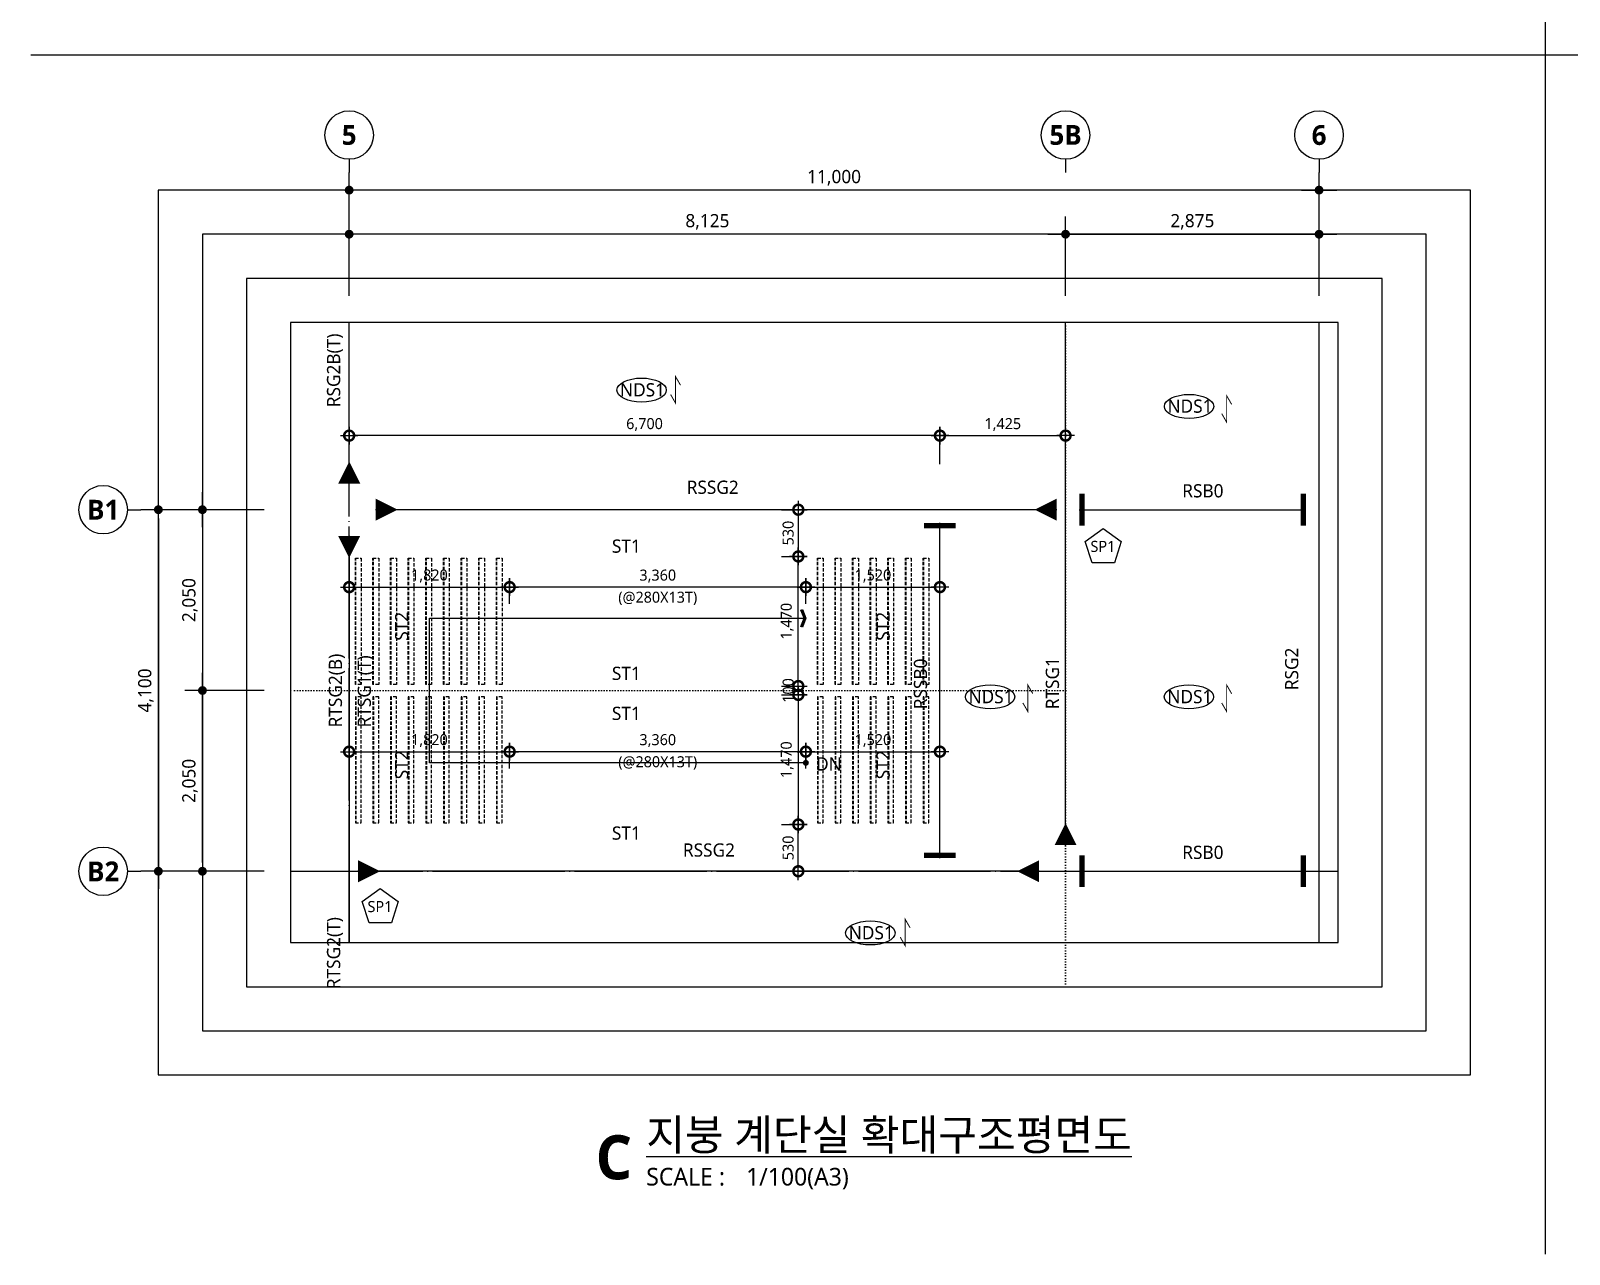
# Model space of a CAD drawing. Header units: millimetres. Extents: x 2325 to 82316, y 1250 to 28650.
# Drawn here: x 2325 to 19773, y 1250 to 15124 of the extents above; entities that cross this region are included whole.
import ezdxf
from ezdxf.enums import TextEntityAlignment as Align

# ---------------------------------------------------------------- set-up
doc = ezdxf.new("R2010")
doc.units = ezdxf.units.MM
doc.header["$LTSCALE"] = 50
doc.header["$PDMODE"] = 3
for name, pattern in [('CEN-GAUN', [32.2, 30, -1, 0.2, -1]), ('DOT-GAUN', [1.25, 0, -1.25]), ('HIDDEN', [0.375, 0.25, -0.125])]:
    doc.linetypes.add(name, pattern=pattern)
doc.layers.get('Defpoints').update_dxf_attribs({"color": 152})
doc.layers.add('02Waste', color=171, linetype='Continuous', plot=False)
doc.layers.add('CEN-ETC', color=1, linetype='DOT-GAUN', plot=False)
for name, color, linetype in [('CEN', 1, 'CEN-GAUN'), ('DIM', 7, 'Continuous'), ('DIM-INT', 7, 'Continuous'), ('DIM1', 7, 'Continuous'), ('S-COL', 2, 'Continuous'), ('S-STG', 4, 'Continuous'), ('S-SYM', 6, 'Continuous'), ('SYM', 6, 'Continuous'), ('SYM-BUB', 3, 'Continuous'), ('TAG', 6, 'Continuous'), ('TEXT', 3, 'Continuous'), ('Z-STL-BEAM', 6, 'Continuous')]:
    doc.layers.add(name, color=color, linetype=linetype)
doc.styles.add('ROMANS', font='malgun.ttf')
doc.styles.add('맑은고딕', font='malgun.ttf')
doc.styles.add('스타일1', font='malgun.ttf')
doc.styles.add('스타일2', font='malgunbd.ttf')
doc.styles.add('휘츠', font='malgun.ttf')
doc.dimstyles.new('CJA-S-50', dxfattribs={"dimscale": 50, "dimtxt": 2.5, "dimasz": 1, "dimexe": 2, "dimexo": 3, "dimgap": 1, "dimtad": 1, "dimdec": 0, "dimzin": 1, "dimdsep": 46, "dimlunit": 6, "dimtxsty": '스타일1', "dimblk": 'GAUN-DOT', "dimcen": -2, "dimdle": 2, "dimclrd": 256, "dimclre": 256, "dimclrt": 3, "dimadec": 0, "dimazin": 0, "dimtfac": 1, "dimtdec": 0, "dimtix": 1, "dimtmove": 2, "dimatfit": 3, "dimldrblk": 'DOTSMALL', "dimfxl": 1, "dimtolj": 1, "dimtzin": 1, "dimarcsym": 0})
doc.dimstyles.new('GAUN-100', dxfattribs={"dimscale": 100, "dimtxt": 1.5, "dimasz": 1, "dimexe": 2, "dimexo": 3, "dimgap": 0.5, "dimtad": 1, "dimdec": 0, "dimzin": 1, "dimdsep": 46, "dimlunit": 6, "dimtxsty": '맑은고딕', "dimblk": 'CJDOT', "dimcen": 0.09, "dimdle": 1, "dimclrd": 256, "dimclre": 256, "dimclrt": 3, "dimadec": 0, "dimazin": 0, "dimtfac": 1, "dimtdec": 0, "dimtix": 1, "dimtmove": 2, "dimatfit": 3, "dimldrblk": 'CJDOT', "dimfxl": 1, "dimtolj": 1, "dimtzin": 1, "dimarcsym": 0})
doc.dimstyles.new('STL-MOM-100', dxfattribs={"dimscale": 100, "dimtxt": 3, "dimasz": 1, "dimexe": 1.25, "dimexo": 0.625, "dimgap": 1.5, "dimtad": 1, "dimtxsty": 'ROMANS', "dimblk": 'DOT_MOM', "dimcen": 0, "dimse1": 1, "dimse2": 1, "dimclrt": 2, "dimadec": 0, "dimazin": 0, "dimtfac": 1, "dimtmove": 2, "dimatfit": 3, "dimfxl": 1.25, "dimarcsym": 0})

# ---------------------------------------------------------------- blocks, each defined once
blk = doc.blocks.new('dwgtitle')
at = {"layer": 'SYM', "color": 3, "style": '스타일1'}
blk.add_text('SCALE :', height=4, dxfattribs=at).set_placement((12.25, -1.4))
for tag, p, height in [('%%UTITLE', (12.25, 6.59), 7), ('1/100', (34.89, -1.4), 4)]:
    blk.add_attdef(tag, p, '', height=height, dxfattribs=at)
at = {"layer": 'SYM', "color": 6, "style": '스타일2'}
blk.add_attdef('A', text='', height=10, dxfattribs=at).set_placement((4.89, 5), align=Align.MIDDLE)
blk = doc.blocks.new('NEW_BUB')
at = {"layer": 'SYM-BUB', "color": 6}
blk.add_line((0, 3), (0, 0), dxfattribs=at)
blk.add_circle((0, 8.5), 5.5, dxfattribs=at)
at = {"layer": 'SYM-BUB', "color": 3, "style": '스타일2'}
blk.add_attdef('X', text='', height=4.5, dxfattribs=at).set_placement((0, 8.5), align=Align.MIDDLE)
blk = doc.blocks.new('CJDOT')
blk.add_line((-2, 0), (2, 0))
at = {"const_width": 0.5}
blk.add_lwpolyline([(-0.25, 0, 1), (0.25, 0, 1)], format="xyb", close=True, dxfattribs=at)
blk = doc.blocks.new('*D45')
at = {"layer": 'Defpoints', "color": 0, "transparency": 16777216}
for p in [(5936, 13317), (5936, 11817), (16936, 11817)]:
    blk.add_point(p, dxfattribs=at)
at = {"layer": 'DIM', "lineweight": -2, "transparency": 16777216}
for p, q in [((5936, 12117), (5936, 13517)), ((16936, 12117), (16936, 13517)), ((16836, 13317), (6036, 13317))]:
    blk.add_line(p, q, dxfattribs=at)
at = {"layer": 'DIM', "lineweight": -2, "transparency": 16777216, "xscale": 100, "yscale": 100, "zscale": 100, "rotation": 180}
blk.add_blockref('CJDOT', (5936, 13317), dxfattribs=at)
at = {"layer": 'DIM', "lineweight": -2, "transparency": 16777216, "xscale": 100, "yscale": 100, "zscale": 100}
blk.add_blockref('CJDOT', (16936, 13317), dxfattribs=at)
at = {"layer": 'DIM', "color": 3, "transparency": 16777216, "insert": (11436, 13457), "char_height": 150, "attachment_point": 5, "style": '맑은고딕'}
blk.add_mtext('\\A1;11,000', dxfattribs=at)
blk = doc.blocks.new('*D46')
at = {"layer": 'Defpoints', "color": 0, "transparency": 16777216}
for p in [(5272, 9693), (3772, 5593), (5272, 5593)]:
    blk.add_point(p, dxfattribs=at)
at = {"layer": 'DIM', "lineweight": -2, "transparency": 16777216}
for p, q in [((4972, 9693), (3572, 9693)), ((3772, 9593), (3772, 5693)), ((4972, 5593), (3572, 5593))]:
    blk.add_line(p, q, dxfattribs=at)
at = {"layer": 'DIM', "lineweight": -2, "transparency": 16777216, "xscale": 100, "yscale": 100, "zscale": 100}
for p, rotation in [((3772, 9693), 90), ((3772, 5593), 270)]:
    blk.add_blockref('CJDOT', p, dxfattribs=dict(at, rotation=rotation))
at = {"layer": 'DIM', "color": 3, "transparency": 16777216, "insert": (3631, 7643), "char_height": 150, "attachment_point": 5, "rotation": 90, "style": '맑은고딕'}
blk.add_mtext('\\A1;4,100', dxfattribs=at)
blk = doc.blocks.new('*D47')
at = {"layer": 'Defpoints', "color": 0, "transparency": 16777216}
for p in [(4272, 7643), (5272, 7643), (5272, 5593)]:
    blk.add_point(p, dxfattribs=at)
at = {"layer": 'DIM', "lineweight": -2, "transparency": 16777216}
for p, q in [((4972, 7643), (4072, 7643)), ((4272, 5693), (4272, 7543)), ((4972, 5593), (4072, 5593))]:
    blk.add_line(p, q, dxfattribs=at)
at = {"layer": 'DIM', "lineweight": -2, "transparency": 16777216, "xscale": 100, "yscale": 100, "zscale": 100}
for p, rotation in [((4272, 7643), 90), ((4272, 5593), 270)]:
    blk.add_blockref('CJDOT', p, dxfattribs=dict(at, rotation=rotation))
at = {"layer": 'DIM', "color": 3, "transparency": 16777216, "insert": (4131, 6618), "char_height": 150, "attachment_point": 5, "rotation": 90, "style": '맑은고딕'}
blk.add_mtext('\\A1;2,050', dxfattribs=at)
blk = doc.blocks.new('*D48')
at = {"layer": 'Defpoints', "color": 0, "transparency": 16777216}
for p in [(5936, 12817), (5936, 11817), (14061, 11817)]:
    blk.add_point(p, dxfattribs=at)
at = {"layer": 'DIM', "lineweight": -2, "transparency": 16777216}
for p, q in [((5936, 12117), (5936, 13017)), ((14061, 12117), (14061, 13017)), ((13961, 12817), (6036, 12817))]:
    blk.add_line(p, q, dxfattribs=at)
at = {"layer": 'DIM', "lineweight": -2, "transparency": 16777216, "xscale": 100, "yscale": 100, "zscale": 100, "rotation": 180}
blk.add_blockref('CJDOT', (5936, 12817), dxfattribs=at)
at = {"layer": 'DIM', "lineweight": -2, "transparency": 16777216, "xscale": 100, "yscale": 100, "zscale": 100}
blk.add_blockref('CJDOT', (14061, 12817), dxfattribs=at)
at = {"layer": 'DIM', "color": 3, "transparency": 16777216, "insert": (9999, 12957), "char_height": 150, "attachment_point": 5, "style": '맑은고딕'}
blk.add_mtext('\\A1;8,125', dxfattribs=at)
blk = doc.blocks.new('*D49')
at = {"layer": 'Defpoints', "color": 0, "transparency": 16777216}
for p in [(16936, 12817), (14061, 11817), (16936, 11817)]:
    blk.add_point(p, dxfattribs=at)
at = {"layer": 'DIM', "lineweight": -2, "transparency": 16777216}
for p, q in [((14061, 12117), (14061, 13017)), ((16936, 12117), (16936, 13017)), ((14161, 12817), (16836, 12817))]:
    blk.add_line(p, q, dxfattribs=at)
at = {"layer": 'DIM', "lineweight": -2, "transparency": 16777216, "xscale": 100, "yscale": 100, "zscale": 100, "rotation": 180}
blk.add_blockref('CJDOT', (14061, 12817), dxfattribs=at)
at = {"layer": 'DIM', "lineweight": -2, "transparency": 16777216, "xscale": 100, "yscale": 100, "zscale": 100}
blk.add_blockref('CJDOT', (16936, 12817), dxfattribs=at)
at = {"layer": 'DIM', "color": 3, "transparency": 16777216, "insert": (15499, 12957), "char_height": 150, "attachment_point": 5, "style": '맑은고딕'}
blk.add_mtext('\\A1;2,875', dxfattribs=at)
blk = doc.blocks.new('*D50')
at = {"layer": 'Defpoints', "color": 0, "transparency": 16777216}
for p in [(5272, 9693), (4272, 7643), (5272, 7643)]:
    blk.add_point(p, dxfattribs=at)
at = {"layer": 'DIM', "lineweight": -2, "transparency": 16777216}
for p, q in [((4972, 9693), (4072, 9693)), ((4272, 9593), (4272, 7743)), ((4972, 7643), (4072, 7643))]:
    blk.add_line(p, q, dxfattribs=at)
at = {"layer": 'DIM', "lineweight": -2, "transparency": 16777216, "xscale": 100, "yscale": 100, "zscale": 100}
for p, rotation in [((4272, 9693), 90), ((4272, 7643), 270)]:
    blk.add_blockref('CJDOT', p, dxfattribs=dict(at, rotation=rotation))
at = {"layer": 'DIM', "color": 3, "transparency": 16777216, "insert": (4131, 8668), "char_height": 150, "attachment_point": 5, "rotation": 90, "style": '맑은고딕'}
blk.add_mtext('\\A1;2,050', dxfattribs=at)
blk = doc.blocks.new('GAUN-DOT')
at = {"linetype": 'ByBlock'}
for p, q in [((2, 0), (-2, 0)), ((0, -2), (0, 2))]:
    blk.add_line(p, q, dxfattribs=at)
at = {"const_width": 2.25}
blk.add_lwpolyline([(0, 0.28125, 1), (0, -0.28125, 1)], format="xyb", close=True, dxfattribs=at)
blk = doc.blocks.new('*D43')
at = {"layer": 'Defpoints', "color": 0, "transparency": 16777216}
for p in [(5936, 10533), (5936, 10058), (12636, 10058)]:
    blk.add_point(p, dxfattribs=at)
at = {"layer": 'DIM-INT', "lineweight": -2, "transparency": 16777216}
for p, q in [((5936, 10208), (5936, 10633)), ((12586, 10533), (5986, 10533)), ((12636, 10208), (12636, 10633))]:
    blk.add_line(p, q, dxfattribs=at)
at = {"layer": 'DIM-INT', "lineweight": -2, "transparency": 16777216, "xscale": 50, "yscale": 50, "zscale": 50, "rotation": 180}
blk.add_blockref('GAUN-DOT', (5936, 10533), dxfattribs=at)
at = {"layer": 'DIM-INT', "lineweight": -2, "transparency": 16777216, "xscale": 50, "yscale": 50, "zscale": 50}
blk.add_blockref('GAUN-DOT', (12636, 10533), dxfattribs=at)
at = {"layer": 'DIM-INT', "color": 3, "transparency": 16777216, "insert": (9286, 10658), "char_height": 125, "attachment_point": 5, "style": '스타일1'}
blk.add_mtext('\\A1;6,700', dxfattribs=at)
blk = doc.blocks.new('_DotSmall')
at = {"color": 0, "linetype": 'ByBlock', "const_width": 0.5}
blk.add_lwpolyline([(-0.0625, 0, 1), (0.0625, 0, 1)], format="xyb", close=True, dxfattribs=at)
blk = doc.blocks.new('*D44')
at = {"layer": 'Defpoints', "color": 0, "transparency": 16777216}
for p in [(14061, 10533), (12636, 10058), (14061, 10058)]:
    blk.add_point(p, dxfattribs=at)
at = {"layer": 'DIM-INT', "lineweight": -2, "transparency": 16777216}
for p, q in [((12636, 10208), (12636, 10633)), ((12686, 10533), (14011, 10533)), ((14061, 10208), (14061, 10633))]:
    blk.add_line(p, q, dxfattribs=at)
at = {"layer": 'DIM-INT', "lineweight": -2, "transparency": 16777216, "xscale": 50, "yscale": 50, "zscale": 50, "rotation": 180}
blk.add_blockref('GAUN-DOT', (12636, 10533), dxfattribs=at)
at = {"layer": 'DIM-INT', "lineweight": -2, "transparency": 16777216, "xscale": 50, "yscale": 50, "zscale": 50}
blk.add_blockref('GAUN-DOT', (14061, 10533), dxfattribs=at)
at = {"layer": 'DIM-INT', "color": 3, "transparency": 16777216, "insert": (13349, 10658), "char_height": 125, "attachment_point": 5, "style": '스타일1'}
blk.add_mtext('\\A1;1,425', dxfattribs=at)
blk = doc.blocks.new('DOT_MOM')
at = {"color": 0}
blk.add_lwpolyline([(-3.5, 0, 0, 2.5, 0), (-1, 0, 2.5, 2.5, 0)], format="xyseb", dxfattribs=at)
blk = doc.blocks.new('*D51')
at = {"layer": 'Defpoints', "color": 0, "transparency": 16777216}
for p in [(6136, 9693), (6136, 9693), (14061, 9693)]:
    blk.add_point(p, dxfattribs=at)
at = {"layer": 'S-STG', "color": 0, "lineweight": -2, "transparency": 16777216}
blk.add_line((13961, 9693), (6236, 9693), dxfattribs=at)
at = {"layer": 'S-STG', "color": 0, "lineweight": -2, "transparency": 16777216, "xscale": 100, "yscale": 100, "zscale": 100, "rotation": 180}
blk.add_blockref('DOT_MOM', (6136, 9693), dxfattribs=at)
at = {"layer": 'S-STG', "color": 0, "lineweight": -2, "transparency": 16777216, "xscale": 100, "yscale": 100, "zscale": 100}
blk.add_blockref('DOT_MOM', (14061, 9693), dxfattribs=at)
blk = doc.blocks.new('*D52')
at = {"layer": 'Defpoints', "color": 0, "transparency": 16777216}
for p in [(5936, 5593), (5936, 5593), (13861, 5593)]:
    blk.add_point(p, dxfattribs=at)
at = {"layer": 'S-STG', "color": 0, "lineweight": -2, "transparency": 16777216}
blk.add_line((13761, 5593), (6036, 5593), dxfattribs=at)
at = {"layer": 'S-STG', "color": 0, "lineweight": -2, "transparency": 16777216, "xscale": 100, "yscale": 100, "zscale": 100, "rotation": 180}
blk.add_blockref('DOT_MOM', (5936, 5593), dxfattribs=at)
at = {"layer": 'S-STG', "color": 0, "lineweight": -2, "transparency": 16777216, "xscale": 100, "yscale": 100, "zscale": 100}
blk.add_blockref('DOT_MOM', (13861, 5593), dxfattribs=at)
blk = doc.blocks.new('DOT_PIN')
at = {"color": 0, "const_width": 0.4}
blk.add_lwpolyline([(-1.2, 1.2), (-1.2, -1.2)], dxfattribs=at)
blk = doc.blocks.new('*D53')
at = {"layer": 'Defpoints', "color": 0, "ltscale": 0.4, "transparency": 16777216}
for p in [(12636, 9693), (12636, 9693), (12636, 5593)]:
    blk.add_point(p, dxfattribs=at)
at = {"layer": 'Z-STL-BEAM', "lineweight": -2, "ltscale": 0.4, "transparency": 16777216}
blk.add_line((12636, 5743), (12636, 9543), dxfattribs=at)
at = {"layer": 'Z-STL-BEAM', "lineweight": -2, "ltscale": 0.4, "transparency": 16777216, "xscale": 150, "yscale": 150, "zscale": 150}
for p, rotation in [((12636, 9693), 90), ((12636, 5593), 270)]:
    blk.add_blockref('DOT_PIN', p, dxfattribs=dict(at, rotation=rotation))
at = {"layer": 'Z-STL-BEAM', "color": 2, "ltscale": 0.4, "transparency": 16777216, "insert": (13032, 8102), "char_height": 625, "attachment_point": 5, "rotation": 90, "style": '휘츠'}
blk.add_mtext('{\\H0.7x; }', dxfattribs=at)
blk = doc.blocks.new('*D54')
at = {"layer": 'Defpoints', "color": 0, "ltscale": 0.4, "transparency": 16777216}
for p in [(14067, 9693), (16936, 9693), (16936, 9693)]:
    blk.add_point(p, dxfattribs=at)
at = {"layer": 'Z-STL-BEAM', "lineweight": -2, "ltscale": 0.4, "transparency": 16777216}
blk.add_line((14217, 9693), (16786, 9693), dxfattribs=at)
at = {"layer": 'Z-STL-BEAM', "lineweight": -2, "ltscale": 0.4, "transparency": 16777216, "xscale": 150, "yscale": 150, "zscale": 150, "rotation": 180}
blk.add_blockref('DOT_PIN', (14067, 9693), dxfattribs=at)
at = {"layer": 'Z-STL-BEAM', "lineweight": -2, "ltscale": 0.4, "transparency": 16777216, "xscale": 150, "yscale": 150, "zscale": 150}
blk.add_blockref('DOT_PIN', (16936, 9693), dxfattribs=at)
at = {"layer": 'Z-STL-BEAM', "color": 2, "ltscale": 0.4, "transparency": 16777216, "insert": (14477, 9296), "char_height": 625, "attachment_point": 5, "style": '휘츠'}
blk.add_mtext('{\\H0.7x; }', dxfattribs=at)
blk = doc.blocks.new('*D55')
at = {"layer": 'Defpoints', "color": 0, "ltscale": 0.4, "transparency": 16777216}
for p in [(14067, 5593), (16936, 5593), (16936, 5593)]:
    blk.add_point(p, dxfattribs=at)
at = {"layer": 'Z-STL-BEAM', "lineweight": -2, "ltscale": 0.4, "transparency": 16777216}
blk.add_line((14217, 5593), (16786, 5593), dxfattribs=at)
at = {"layer": 'Z-STL-BEAM', "lineweight": -2, "ltscale": 0.4, "transparency": 16777216, "xscale": 150, "yscale": 150, "zscale": 150, "rotation": 180}
blk.add_blockref('DOT_PIN', (14067, 5593), dxfattribs=at)
at = {"layer": 'Z-STL-BEAM', "lineweight": -2, "ltscale": 0.4, "transparency": 16777216, "xscale": 150, "yscale": 150, "zscale": 150}
blk.add_blockref('DOT_PIN', (16936, 5593), dxfattribs=at)
at = {"layer": 'Z-STL-BEAM', "color": 2, "ltscale": 0.4, "transparency": 16777216, "insert": (14477, 5196), "char_height": 625, "attachment_point": 5, "style": '휘츠'}
blk.add_mtext('{\\H0.7x; }', dxfattribs=at)
blk = doc.blocks.new('*D124')
at = {"layer": 'Defpoints', "color": 0, "transparency": 16777216}
for p in [(7756, 8815), (5936, 8474), (7756, 8474)]:
    blk.add_point(p, dxfattribs=at)
at = {"layer": 'DIM-INT', "lineweight": -2, "transparency": 16777216}
for p, q in [((5936, 8624), (5936, 8915)), ((7756, 8624), (7756, 8915)), ((5986, 8815), (7706, 8815))]:
    blk.add_line(p, q, dxfattribs=at)
at = {"layer": 'DIM-INT', "lineweight": -2, "transparency": 16777216, "xscale": 50, "yscale": 50, "zscale": 50, "rotation": 180}
blk.add_blockref('GAUN-DOT', (5936, 8815), dxfattribs=at)
at = {"layer": 'DIM-INT', "lineweight": -2, "transparency": 16777216, "xscale": 50, "yscale": 50, "zscale": 50}
blk.add_blockref('GAUN-DOT', (7756, 8815), dxfattribs=at)
at = {"layer": 'DIM-INT', "color": 3, "transparency": 16777216, "insert": (6846, 8941), "char_height": 125, "attachment_point": 5, "style": '스타일1'}
blk.add_mtext('\\A1;1,820', dxfattribs=at)
blk = doc.blocks.new('*D125')
at = {"layer": 'Defpoints', "color": 0, "transparency": 16777216}
for p in [(7756, 8815), (7756, 8474), (11116, 8474)]:
    blk.add_point(p, dxfattribs=at)
at = {"layer": 'DIM-INT', "lineweight": -2, "transparency": 16777216}
for p, q in [((7756, 8624), (7756, 8915)), ((11116, 8624), (11116, 8915)), ((11066, 8815), (7806, 8815))]:
    blk.add_line(p, q, dxfattribs=at)
at = {"layer": 'DIM-INT', "lineweight": -2, "transparency": 16777216, "xscale": 50, "yscale": 50, "zscale": 50, "rotation": 180}
blk.add_blockref('GAUN-DOT', (7756, 8815), dxfattribs=at)
at = {"layer": 'DIM-INT', "lineweight": -2, "transparency": 16777216, "xscale": 50, "yscale": 50, "zscale": 50}
blk.add_blockref('GAUN-DOT', (11116, 8815), dxfattribs=at)
at = {"layer": 'DIM-INT', "color": 3, "transparency": 16777216, "char_height": 125, "attachment_point": 5, "style": '스타일1'}
for s, insert in [('\\A1;3,360', (9436, 8940)), ('\\A1;(@280X13T)', (9436, 8687))]:
    blk.add_mtext(s, dxfattribs=dict(at, insert=insert))
blk = doc.blocks.new('*D126')
at = {"layer": 'Defpoints', "color": 0, "transparency": 16777216}
for p in [(12636, 8815), (11116, 8474), (12636, 8474)]:
    blk.add_point(p, dxfattribs=at)
at = {"layer": 'DIM-INT', "lineweight": -2, "transparency": 16777216}
for p, q in [((11116, 8624), (11116, 8915)), ((12636, 8624), (12636, 8915)), ((11166, 8815), (12586, 8815))]:
    blk.add_line(p, q, dxfattribs=at)
at = {"layer": 'DIM-INT', "lineweight": -2, "transparency": 16777216, "xscale": 50, "yscale": 50, "zscale": 50, "rotation": 180}
blk.add_blockref('GAUN-DOT', (11116, 8815), dxfattribs=at)
at = {"layer": 'DIM-INT', "lineweight": -2, "transparency": 16777216, "xscale": 50, "yscale": 50, "zscale": 50}
blk.add_blockref('GAUN-DOT', (12636, 8815), dxfattribs=at)
at = {"layer": 'DIM-INT', "color": 3, "transparency": 16777216, "insert": (11876, 8941), "char_height": 125, "attachment_point": 5, "style": '스타일1'}
blk.add_mtext('\\A1;1,520', dxfattribs=at)
blk = doc.blocks.new('*D127')
at = {"layer": 'Defpoints', "color": 0, "transparency": 16777216}
for p in [(7756, 6949), (5936, 6607), (7756, 6607)]:
    blk.add_point(p, dxfattribs=at)
at = {"layer": 'DIM-INT', "lineweight": -2, "transparency": 16777216}
for p, q in [((5936, 6757), (5936, 7049)), ((7756, 6757), (7756, 7049)), ((5986, 6949), (7706, 6949))]:
    blk.add_line(p, q, dxfattribs=at)
at = {"layer": 'DIM-INT', "lineweight": -2, "transparency": 16777216, "xscale": 50, "yscale": 50, "zscale": 50, "rotation": 180}
blk.add_blockref('GAUN-DOT', (5936, 6949), dxfattribs=at)
at = {"layer": 'DIM-INT', "lineweight": -2, "transparency": 16777216, "xscale": 50, "yscale": 50, "zscale": 50}
blk.add_blockref('GAUN-DOT', (7756, 6949), dxfattribs=at)
at = {"layer": 'DIM-INT', "color": 3, "transparency": 16777216, "insert": (6846, 7074), "char_height": 125, "attachment_point": 5, "style": '스타일1'}
blk.add_mtext('\\A1;1,820', dxfattribs=at)
blk = doc.blocks.new('*D128')
at = {"layer": 'Defpoints', "color": 0, "transparency": 16777216}
for p in [(7756, 6949), (7756, 6607), (11116, 6607)]:
    blk.add_point(p, dxfattribs=at)
at = {"layer": 'DIM-INT', "lineweight": -2, "transparency": 16777216}
for p, q in [((7756, 6757), (7756, 7049)), ((11116, 6757), (11116, 7049)), ((11066, 6949), (7806, 6949))]:
    blk.add_line(p, q, dxfattribs=at)
at = {"layer": 'DIM-INT', "lineweight": -2, "transparency": 16777216, "xscale": 50, "yscale": 50, "zscale": 50, "rotation": 180}
blk.add_blockref('GAUN-DOT', (7756, 6949), dxfattribs=at)
at = {"layer": 'DIM-INT', "lineweight": -2, "transparency": 16777216, "xscale": 50, "yscale": 50, "zscale": 50}
blk.add_blockref('GAUN-DOT', (11116, 6949), dxfattribs=at)
at = {"layer": 'DIM-INT', "color": 3, "transparency": 16777216, "char_height": 125, "attachment_point": 5, "style": '스타일1'}
for s, insert in [('\\A1;3,360', (9436, 7074)), ('\\A1;(@280X13T)', (9436, 6821))]:
    blk.add_mtext(s, dxfattribs=dict(at, insert=insert))
blk = doc.blocks.new('*D129')
at = {"layer": 'Defpoints', "color": 0, "transparency": 16777216}
for p in [(12636, 6949), (11116, 6607), (12636, 6607)]:
    blk.add_point(p, dxfattribs=at)
at = {"layer": 'DIM-INT', "lineweight": -2, "transparency": 16777216}
for p, q in [((11116, 6757), (11116, 7049)), ((12636, 6757), (12636, 7049)), ((11166, 6949), (12586, 6949))]:
    blk.add_line(p, q, dxfattribs=at)
at = {"layer": 'DIM-INT', "lineweight": -2, "transparency": 16777216, "xscale": 50, "yscale": 50, "zscale": 50, "rotation": 180}
blk.add_blockref('GAUN-DOT', (11116, 6949), dxfattribs=at)
at = {"layer": 'DIM-INT', "lineweight": -2, "transparency": 16777216, "xscale": 50, "yscale": 50, "zscale": 50}
blk.add_blockref('GAUN-DOT', (12636, 6949), dxfattribs=at)
at = {"layer": 'DIM-INT', "color": 3, "transparency": 16777216, "insert": (11876, 7074), "char_height": 125, "attachment_point": 5, "style": '스타일1'}
blk.add_mtext('\\A1;1,520', dxfattribs=at)
blk = doc.blocks.new('*D130')
at = {"layer": 'Defpoints', "color": 0, "transparency": 16777216}
for p in [(10688, 7593), (10688, 6123), (11030, 6123)]:
    blk.add_point(p, dxfattribs=at)
at = {"layer": 'DIM-INT', "lineweight": -2, "transparency": 16777216}
for p, q in [((10838, 7593), (11130, 7593)), ((11030, 7543), (11030, 6173)), ((10838, 6123), (11130, 6123))]:
    blk.add_line(p, q, dxfattribs=at)
at = {"layer": 'DIM-INT', "lineweight": -2, "transparency": 16777216, "xscale": 50, "yscale": 50, "zscale": 50}
for p, rotation in [((11030, 7593), 90), ((11030, 6123), 270)]:
    blk.add_blockref('GAUN-DOT', p, dxfattribs=dict(at, rotation=rotation))
at = {"layer": 'DIM-INT', "color": 3, "transparency": 16777216, "insert": (10904, 6858), "char_height": 125, "attachment_point": 5, "rotation": 90, "style": '스타일1'}
blk.add_mtext('\\A1;1,470', dxfattribs=at)
blk = doc.blocks.new('*D131')
at = {"layer": 'Defpoints', "color": 0, "transparency": 16777216}
for p in [(10688, 7693), (11030, 7693), (10688, 7593)]:
    blk.add_point(p, dxfattribs=at)
at = {"layer": 'DIM-INT', "lineweight": -2, "transparency": 16777216}
for p, q in [((10838, 7693), (11130, 7693)), ((11030, 7743), (11030, 7793)), ((11030, 7593), (11030, 7693)), ((10838, 7593), (11130, 7593)), ((11030, 7543), (11030, 7493))]:
    blk.add_line(p, q, dxfattribs=at)
at = {"layer": 'DIM-INT', "lineweight": -2, "transparency": 16777216, "xscale": 50, "yscale": 50, "zscale": 50}
for p, rotation in [((11030, 7693), 270), ((11030, 7593), 90)]:
    blk.add_blockref('GAUN-DOT', p, dxfattribs=dict(at, rotation=rotation))
at = {"layer": 'DIM-INT', "color": 3, "transparency": 16777216, "insert": (10915, 7643), "char_height": 125, "attachment_point": 5, "rotation": 90, "style": '스타일1'}
blk.add_mtext('\\A1;100', dxfattribs=at)
blk = doc.blocks.new('*D132')
at = {"layer": 'Defpoints', "color": 0, "transparency": 16777216}
for p in [(10688, 9163), (11030, 9163), (10688, 7693)]:
    blk.add_point(p, dxfattribs=at)
at = {"layer": 'DIM-INT', "lineweight": -2, "transparency": 16777216}
for p, q in [((10838, 9163), (11130, 9163)), ((11030, 7743), (11030, 9113)), ((10838, 7693), (11130, 7693))]:
    blk.add_line(p, q, dxfattribs=at)
at = {"layer": 'DIM-INT', "lineweight": -2, "transparency": 16777216, "xscale": 50, "yscale": 50, "zscale": 50}
for p, rotation in [((11030, 9163), 90), ((11030, 7693), 270)]:
    blk.add_blockref('GAUN-DOT', p, dxfattribs=dict(at, rotation=rotation))
at = {"layer": 'DIM-INT', "color": 3, "transparency": 16777216, "insert": (10904, 8428), "char_height": 125, "attachment_point": 5, "rotation": 90, "style": '스타일1'}
blk.add_mtext('\\A1;1,470', dxfattribs=at)
blk = doc.blocks.new('*D133')
at = {"layer": 'Defpoints', "color": 0, "transparency": 16777216}
for p in [(10688, 9693), (10688, 9163), (11030, 9163)]:
    blk.add_point(p, dxfattribs=at)
at = {"layer": 'DIM-INT', "lineweight": -2, "transparency": 16777216}
for p, q in [((10838, 9693), (11130, 9693)), ((11030, 9643), (11030, 9213)), ((10838, 9163), (11130, 9163))]:
    blk.add_line(p, q, dxfattribs=at)
at = {"layer": 'DIM-INT', "lineweight": -2, "transparency": 16777216, "xscale": 50, "yscale": 50, "zscale": 50}
for p, rotation in [((11030, 9693), 90), ((11030, 9163), 270)]:
    blk.add_blockref('GAUN-DOT', p, dxfattribs=dict(at, rotation=rotation))
at = {"layer": 'DIM-INT', "color": 3, "transparency": 16777216, "insert": (10915, 9428), "char_height": 125, "attachment_point": 5, "rotation": 90, "style": '스타일1'}
blk.add_mtext('\\A1;530', dxfattribs=at)
blk = doc.blocks.new('*D134')
at = {"layer": 'Defpoints', "color": 0, "transparency": 16777216}
for p in [(10688, 6123), (11030, 6123), (10688, 5593)]:
    blk.add_point(p, dxfattribs=at)
at = {"layer": 'DIM-INT', "lineweight": -2, "transparency": 16777216}
for p, q in [((10838, 6123), (11130, 6123)), ((11030, 5643), (11030, 6073)), ((10838, 5593), (11130, 5593))]:
    blk.add_line(p, q, dxfattribs=at)
at = {"layer": 'DIM-INT', "lineweight": -2, "transparency": 16777216, "xscale": 50, "yscale": 50, "zscale": 50}
for p, rotation in [((11030, 6123), 90), ((11030, 5593), 270)]:
    blk.add_blockref('GAUN-DOT', p, dxfattribs=dict(at, rotation=rotation))
at = {"layer": 'DIM-INT', "color": 3, "transparency": 16777216, "insert": (10915, 5858), "char_height": 125, "attachment_point": 5, "rotation": 90, "style": '스타일1'}
blk.add_mtext('\\A1;530', dxfattribs=at)
blk = doc.blocks.new('arrowx')
at = {"layer": 'SYM', "color": 6}
blk.add_lwpolyline([(-0.2, -0.5), (-0.293, -0.463), (-0.108, 0), (-0.293, 0.463), (-0.2, 0.5), (0, 0)], close=True, dxfattribs=at)
for points in [[(-0.2, 0.5), (-0.293, 0.463), (0, 0), (-0.108, 0)], [(0, 0), (-0.108, 0), (-0.2, -0.5), (-0.293, -0.463)]]:
    blk.add_solid(points, dxfattribs=at)

msp = doc.modelspace()

# ---------------------------------------------------------------- linework, layer by layer
at = {"layer": '02Waste'}
for p, q in [((19500, 28650), (19500, 1250)), ((2325, 14850), (36675, 14850))]:
    msp.add_line(p, q, dxfattribs=at)
for points in [[(3771.536, 3284.134), (18651.673, 3284.134), (18651.673, 13316.543), (3771.536, 13316.543)], [(4271.536, 3784.134), (18151.673, 3784.134), (18151.673, 12816.543), (4271.536, 12816.543)], [(4771.536, 4284.134), (17651.673, 4284.134), (17651.673, 12316.543), (4771.536, 12316.543)], [(5271.536, 4784.134), (17151.673, 4784.134), (17151.673, 11816.543), (5271.536, 11816.543)]]:
    msp.add_lwpolyline(points, close=True, dxfattribs=at)
at = {"layer": 'CEN'}
for p, q in [((5936.103, 4784.134), (5936.104, 11816.543)), ((5936.104, 4784.134), (5936.104, 11816.543)), ((5271.536, 5592.505), (17151.673, 5592.505)), ((5271.536, 5592.505), (17151.673, 5592.505))]:
    msp.add_line(p, q, dxfattribs=at)
at = {"layer": 'CEN-ETC', "ltscale": 0.5}
msp.add_line((14064.215, 7642.505), (5271.536, 7642.505), dxfattribs=at)
msp.add_line((14064.215, 7642.505), (5271.536, 7642.505), dxfattribs=at)
msp.add_lwpolyline([(14061.104, 4284.134), (14061.104, 11816.543)], dxfattribs=at)
at = {"layer": 'DIM1', "color": 251, "linetype": 'HIDDEN', "ltscale": 3}
for p, q in [((6012.104, 7712.505), (6012.104, 9142.505)), ((6212.104, 7712.505), (6212.104, 9142.505)), ((6412.104, 7712.505), (6412.104, 9142.505)), ((6612.104, 7712.505), (6612.104, 9142.505)), ((6812.104, 7712.505), (6812.104, 9142.505)), ((7012.104, 7712.505), (7012.104, 9142.505)), ((7212.104, 7712.505), (7212.104, 9142.505)), ((7412.104, 7712.505), (7412.104, 9142.505)), ((7612.104, 7712.505), (7612.104, 9142.505)), ((11252.104, 7712.505), (11252.104, 9142.505)), ((11452.104, 7712.505), (11452.104, 9142.505)), ((11652.104, 7712.505), (11652.104, 9142.505)), ((11852.104, 7712.505), (11852.104, 9142.505)), ((12052.104, 7712.505), (12052.104, 9142.505)), ((12252.104, 7712.505), (12252.104, 9142.505)), ((12452.104, 7712.505), (12452.104, 9142.505)), ((6012.104, 7572.505), (6012.104, 6142.505)), ((6212.104, 7572.505), (6212.104, 6142.505)), ((6412.104, 7572.505), (6412.104, 6142.505)), ((6612.104, 7572.505), (6612.104, 6142.505)), ((6812.104, 7572.505), (6812.104, 6142.505)), ((7012.104, 7572.505), (7012.104, 6142.505)), ((7212.104, 7572.505), (7212.104, 6142.505)), ((7412.104, 7572.505), (7412.104, 6142.505)), ((7612.104, 7572.505), (7612.104, 6142.505)), ((11252.104, 7572.505), (11252.104, 6142.505)), ((11452.104, 7572.505), (11452.104, 6142.505)), ((11652.104, 7572.505), (11652.104, 6142.505)), ((11852.104, 7572.505), (11852.104, 6142.505)), ((12052.104, 7572.505), (12052.104, 6142.505)), ((12252.104, 7572.505), (12252.104, 6142.505)), ((12452.104, 7572.505), (12452.104, 6142.505))]:
    msp.add_line(p, q, dxfattribs=at)
for points in [[(6006.104, 7712.505), (6006.104, 9142.505), (6071.104, 9142.505), (6071.104, 7712.505)], [(6206.104, 7712.505), (6206.104, 9142.505), (6271.104, 9142.505), (6271.104, 7712.505)], [(6406.104, 7712.505), (6406.104, 9142.505), (6471.104, 9142.505), (6471.104, 7712.505)], [(6606.104, 7712.505), (6606.104, 9142.505), (6671.104, 9142.505), (6671.104, 7712.505)], [(6806.104, 7712.505), (6806.104, 9142.505), (6871.104, 9142.505), (6871.104, 7712.505)], [(7006.104, 7712.505), (7006.104, 9142.505), (7071.104, 9142.505), (7071.104, 7712.505)], [(7206.104, 7712.505), (7206.104, 9142.505), (7271.104, 9142.505), (7271.104, 7712.505)], [(7406.104, 7712.505), (7406.104, 9142.505), (7471.104, 9142.505), (7471.104, 7712.505)], [(7606.104, 7712.505), (7606.104, 9142.505), (7671.104, 9142.505), (7671.104, 7712.505)], [(11246.104, 7712.505), (11246.104, 9142.505), (11311.104, 9142.505), (11311.104, 7712.505)], [(11446.104, 7712.505), (11446.104, 9142.505), (11511.104, 9142.505), (11511.104, 7712.505)], [(11646.104, 7712.505), (11646.104, 9142.505), (11711.104, 9142.505), (11711.104, 7712.505)], [(11846.104, 7712.505), (11846.104, 9142.505), (11911.104, 9142.505), (11911.104, 7712.505)], [(12046.104, 7712.505), (12046.104, 9142.505), (12111.104, 9142.505), (12111.104, 7712.505)], [(12246.104, 7712.505), (12246.104, 9142.505), (12311.104, 9142.505), (12311.104, 7712.505)], [(12446.104, 7712.505), (12446.104, 9142.505), (12511.104, 9142.505), (12511.104, 7712.505)], [(6006.104, 7572.505), (6006.104, 6142.505), (6071.104, 6142.505), (6071.104, 7572.505)], [(6206.104, 7572.505), (6206.104, 6142.505), (6271.104, 6142.505), (6271.104, 7572.505)], [(6406.104, 7572.505), (6406.104, 6142.505), (6471.104, 6142.505), (6471.104, 7572.505)], [(6606.104, 7572.505), (6606.104, 6142.505), (6671.104, 6142.505), (6671.104, 7572.505)], [(6806.104, 7572.505), (6806.104, 6142.505), (6871.104, 6142.505), (6871.104, 7572.505)], [(7006.104, 7572.505), (7006.104, 6142.505), (7071.104, 6142.505), (7071.104, 7572.505)], [(7206.104, 7572.505), (7206.104, 6142.505), (7271.104, 6142.505), (7271.104, 7572.505)], [(7406.104, 7572.505), (7406.104, 6142.505), (7471.104, 6142.505), (7471.104, 7572.505)], [(7606.104, 7572.505), (7606.104, 6142.505), (7671.104, 6142.505), (7671.104, 7572.505)], [(11246.104, 7572.505), (11246.104, 6142.505), (11311.104, 6142.505), (11311.104, 7572.505)], [(11446.104, 7572.505), (11446.104, 6142.505), (11511.104, 6142.505), (11511.104, 7572.505)], [(11646.104, 7572.505), (11646.104, 6142.505), (11711.104, 6142.505), (11711.104, 7572.505)], [(11846.104, 7572.505), (11846.104, 6142.505), (11911.104, 6142.505), (11911.104, 7572.505)], [(12046.104, 7572.505), (12046.104, 6142.505), (12111.104, 6142.505), (12111.104, 7572.505)], [(12246.104, 7572.505), (12246.104, 6142.505), (12311.104, 6142.505), (12311.104, 7572.505)], [(12446.104, 7572.505), (12446.104, 6142.505), (12511.104, 6142.505), (12511.104, 7572.505)]]:
    msp.add_lwpolyline(points, close=True, dxfattribs=at)
at = {"layer": 'S-STG'}
for p, q in [((5936.104, 9989.505), (5936.104, 11816.543)), ((14061.104, 5889.505), (14061.104, 11816.543)), ((16936.104, 4784.134), (16936.104, 11816.543)), ((5936.104, 9395.505), (5936.104, 4784.134))]:
    msp.add_line(p, q, dxfattribs=at)
at = {"layer": 'S-SYM', "color": 7, "const_width": 11.25}
for points in [[(9694.095, 11104.356), (9637.845, 11201.784), (9637.845, 10901.784), (9581.595, 10999.212)], [(15944.401, 10887.755), (15888.151, 10985.183), (15888.151, 10685.183), (15831.901, 10782.611)], [(13689.311, 7606.868), (13633.061, 7704.296), (13633.061, 7404.296), (13576.811, 7501.724)], [(15944.401, 7606.868), (15888.151, 7704.296), (15888.151, 7404.296), (15831.901, 7501.724)], [(12298.038, 4951.444), (12241.788, 5048.872), (12241.788, 4748.872), (12185.538, 4846.3)]]:
    msp.add_lwpolyline(points, dxfattribs=at)
at = {"layer": 'SYM'}
msp.add_lwpolyline([(11116.104, 6822.505), (6846.104, 6822.505), (6846.104, 8462.505), (11116.104, 8462.505)], dxfattribs=at)
at = {"layer": 'SYM', "const_width": 33.333}
msp.add_lwpolyline([(11116.104, 6839.172, -1), (11116.104, 6805.838, -1)], format="xyb", close=True, dxfattribs=at)
at = {"layer": 'SYM'}
for centre in [(9252.544, 11049.623), (15461.996, 10864.388), (13205.177, 7570.311), (15460.267, 7570.311), (11846.814, 4893.019)]:
    msp.add_ellipse(centre, major_axis=(280.384, 0), ratio=0.485294118, dxfattribs=at)
at = {"layer": 'TAG', "color": 6, "ltscale": 0.2, "elevation": 0}
for points in [[(14487.653, 9481.478), (14692.399, 9332.721), (14614.193, 9092.028), (14361.113, 9092.028), (14282.907, 9332.721)], [(6288.289, 5396.919), (6493.035, 5248.162), (6414.829, 5007.469), (6161.748, 5007.469), (6083.542, 5248.162)]]:
    msp.add_lwpolyline(points, close=True, dxfattribs=at)

# ---------------------------------------------------------------- block references
at = {"layer": 'S-STG', "yscale": 100, "zscale": 100, "rotation": 270}
for p, xscale in [((5936.104, 9889.505), 100), ((5936.104, 9495.505), -100), ((14061.104, 5789.505), 100)]:
    msp.add_blockref('DOT_MOM', p, dxfattribs=dict(at, xscale=xscale))
at = {"layer": 'SYM', "xscale": 200.000000000167, "yscale": 200.000000000167, "zscale": 200.000000000167}
msp.add_blockref('arrowx', (11116.104, 8462.505), dxfattribs=at)
at = {"layer": 'SYM', "xscale": 50.00000000004174, "yscale": 50.00000000004174, "zscale": 50.00000000004174}
msp.add_blockref('dwgtitle', (8693.063, 2099.249), dxfattribs=at).add_auto_attribs({'%%UTITLE': '%%U지붕 계단실 확대구조평면도', '1/100': '1/100(A3)', 'A': 'C'})
at = {"layer": 'SYM-BUB', "xscale": 50.00000000004174, "yscale": 50.00000000004174, "zscale": 50.00000000004174}
for p, values in [((5936.104, 13516.543), {'X': '5'}), ((14061.102, 13516.543), {'X': '5B'}), ((16936.104, 13516.543), {'X': '6'})]:
    msp.add_blockref('NEW_BUB', p, dxfattribs=at).add_auto_attribs(values)
at = {"layer": 'SYM-BUB'}
ref = msp.add_blockref('NEW_BUB', (3571.536, 9692.505), dxfattribs=dict(at, xscale=50.00000000004174, yscale=50.00000000004174, zscale=50.00000000004174, rotation=90))
ref.add_attrib('X', 'B1', dxfattribs={"color": 3, "height": 225, "style": '스타일2'}).set_placement((3146.536, 9692.505), align=Align.MIDDLE)
ref = msp.add_blockref('NEW_BUB', (3571.536, 5592.505), dxfattribs=dict(at, xscale=50.00000000004174, yscale=50.00000000004174, zscale=50.00000000004174, rotation=90))
ref.add_attrib('X', 'B2', dxfattribs={"color": 3, "height": 225, "style": '스타일2'}).set_placement((3146.536, 5592.505), align=Align.MIDDLE)

# ---------------------------------------------------------------- texts
at = {"layer": 'S-COL', "color": 3, "style": '스타일1'}
for p in [(14484.917, 9276.795, -512400), (6285.553, 5192.235, -512400)]:
    msp.add_text('SP1', height=126, dxfattribs=at).set_placement(p, align=Align.MIDDLE_CENTER)
at = {"layer": 'SYM', "color": 3, "style": '스타일1'}
for p in [(9262.919, 11052.419), (15472.372, 10867.183), (13215.553, 7573.107), (15470.643, 7573.107), (11857.189, 4895.814)]:
    msp.add_text('NDS1', height=150, dxfattribs=at).set_placement(p, align=Align.MIDDLE_CENTER)
at = {"layer": 'TEXT', "color": 3, "style": '스타일1'}
for s, p in [('RSG2B(T)', (5834.15, 10855.189)), ('ST2', (6606.199, 8206.962)), ('ST2', (12066.313, 8206.962)), ('RTSG2(B)', (5854.589, 7224.339)), ('RTSG1(T)', (6182.713, 7224.339)), ('RSG2', (16700.09, 7646.011)), ('RTSG1', (13986.696, 7430.021)), ('ST2', (6606.199, 6636.385)), ('ST2', (12066.313, 6636.385)), ('RTSG2(T)', (5834.15, 4255.575))]:
    msp.add_text(s, height=150, rotation=90, dxfattribs=at).set_placement(p)
for s, p in [('RSSG2', (9764.172, 9872.744)), ('ST1', (8915.799, 9204.892)), ('ST1', (8915.799, 7762.388)), ('ST1', (8915.799, 7308.497)), ('ST1', (8915.799, 5950.878)), ('RSSG2', (9721.377, 5758.585))]:
    msp.add_text(s, height=150, dxfattribs=at).set_placement(p)
at = {"layer": 'TEXT', "color": 2, "style": '스타일1'}
for p in [(15384.585, 9832.449), (15384.585, 5732.449)]:
    msp.add_text('RSB0', height=150, dxfattribs=at).set_placement(p)
msp.add_text('RSSB0', height=150, rotation=90, dxfattribs=at).set_placement((12490.46, 7430.021))
at = {"layer": 'TEXT', "color": 3, "style": '스타일1'}
msp.add_text('DN', height=150, dxfattribs=at).set_placement((11377.227, 6734.849), align=Align.CENTER)

# ---------------------------------------------------------------- dimensions: what is measured, and where the dimension line sits
at = {"layer": 'DIM'}
for base, p1, picture, middle in [((5936.104, 13316.543), (16936.104, 11816.543), '*D45', (11436.104, 13457.032)), ((5936.104, 12816.543), (14061.104, 11816.543), '*D48', (9998.604, 12957.032))]:
    dim = msp.add_linear_dim(base=base, p1=p1, p2=(5936.104, 11816.543), dimstyle='GAUN-100', dxfattribs=at)
    dim.commit()
    dim.dimension.update_dxf_attribs({"geometry": picture, "text_midpoint": middle})
for base, p1, p2, angle, picture, middle in [((16936.104, 12816.543), (14061.104, 11816.543), (16936.104, 11816.543), 180, '*D49', (15498.604, 12956.625)), ((3771.536, 5592.505), (5271.536, 9692.505), (5271.536, 5592.505), 90, '*D46', (3631.047, 7642.505)), ((4271.536, 7642.505), (5271.536, 9692.505), (5271.536, 7642.505), 90, '*D50', (4131.455, 8667.505)), ((4271.536, 7642.505), (5271.536, 5592.505), (5271.536, 7642.505), 270, '*D47', (4131.455, 6617.505))]:
    dim = msp.add_linear_dim(base=base, p1=p1, p2=p2, angle=angle, dimstyle='GAUN-100', dxfattribs=at)
    dim.commit()
    dim.dimension.update_dxf_attribs({"geometry": picture, "text_midpoint": middle})
at = {"layer": 'DIM-INT'}
dim = msp.add_linear_dim(base=(5936.104, 10532.538), p1=(12636.104, 10058.078), p2=(5936.104, 10058.078), dimstyle='CJA-S-50', dxfattribs=at)
dim.commit()
dim.dimension.update_dxf_attribs({"geometry": '*D43', "text_midpoint": (9286.104, 10657.606)})
for base, p1, p2, angle, picture, middle in [((14061.104, 10532.538), (12636.104, 10058.078), (14061.104, 10058.078), 180, '*D44', (13348.604, 10657.946)), ((11029.624, 9162.505), (10688.377, 9692.505), (10688.377, 9162.505), 90, '*D133', (10915.043, 9427.505)), ((11029.624, 9162.505), (10688.377, 7692.505), (10688.377, 9162.505), 270, '*D132', (10904.216, 8427.505)), ((7756.104, 8815.216), (5936.104, 8473.969), (7756.104, 8473.969), 180, '*D124', (6846.104, 8940.624)), ((12636.104, 8815.216), (11116.104, 8473.969), (12636.104, 8473.969), 180, '*D126', (11876.104, 8940.624)), ((11029.624, 7692.505), (10688.377, 7592.505), (10688.377, 7692.505), 270, '*D131', (10914.704, 7642.505)), ((11029.624, 6122.505), (10688.377, 7592.505), (10688.377, 6122.505), 90, '*D130', (10904.216, 6857.505)), ((7756.104, 6948.663), (5936.103, 6607.417), (7756.104, 6607.417), 180, '*D127', (6846.103, 7074.071)), ((12636.104, 6948.663), (11116.104, 6607.417), (12636.104, 6607.417), 180, '*D129', (11876.104, 7074.071)), ((11029.624, 6122.505), (10688.377, 5592.505), (10688.377, 6122.505), 270, '*D134', (10915.043, 5857.505))]:
    dim = msp.add_linear_dim(base=base, p1=p1, p2=p2, angle=angle, dimstyle='CJA-S-50', dxfattribs=at)
    dim.commit()
    dim.dimension.update_dxf_attribs({"geometry": picture, "text_midpoint": middle})
for base, p1, p2, picture, middle in [((7756.104, 8815.216), (11116.104, 8473.969), (7756.104, 8473.969), '*D125', (9436.104, 8815.216)), ((7756.104, 6948.663), (11116.104, 6607.417), (7756.104, 6607.417), '*D128', (9436.104, 6948.663))]:
    dim = msp.add_linear_dim(base=base, p1=p1, p2=p2, text='<>\\X(@280X13T)', dimstyle='CJA-S-50', dxfattribs=at)
    dim.commit()
    dim.dimension.update_dxf_attribs({"geometry": picture, "text_midpoint": middle})
at = {"layer": 'S-STG'}
for base, p1, p2, picture, middle in [((6136.104, 9692.505), (14061.104, 9692.505), (6136.104, 9692.505), '*D51', (12382.335, 9913.195)), ((5936.103, 5592.505), (13861.104, 5592.505), (5936.103, 5592.505), '*D52', (12182.334, 5813.195))]:
    dim = msp.add_linear_dim(base=base, p1=p1, p2=p2, angle=180, text=' ', dimstyle='STL-MOM-100', dxfattribs=at)
    dim.commit()
    dim.dimension.update_dxf_attribs({"geometry": picture, "text_midpoint": middle, "dimtype": 160})
at = {"layer": 'Z-STL-BEAM', "ltscale": 0.4}
for base, p1, p2, picture, middle in [((16936.104, 9692.505), (14067.104, 9692.505), (16936.104, 9692.505), '*D54', (14477.098, 9296.2)), ((16936.104, 5592.505), (14067.104, 5592.505), (16936.104, 5592.505), '*D55', (14477.098, 5196.2))]:
    dim = msp.add_linear_dim(base=base, p1=p1, p2=p2, text='{\\H0.7x; }', dimstyle='STL-MOM-100', override={"dimscale": 250, "dimtxt": 2.5, "dimasz": 0.6, "dimexe": 0.625, "dimexo": 0.3125, "dimgap": 0.3, "dimtxsty": '휘츠', "dimblk1": 'DOT_PIN', "dimblk2": 'DOT_PIN', "dimsah": 1, "dimclrd": 256}, dxfattribs=at)
    dim.commit()
    dim.dimension.update_dxf_attribs({"geometry": picture, "text_midpoint": middle, "dimtype": 160})
dim = msp.add_linear_dim(base=(12636.104, 9692.505), p1=(12636.104, 5592.505), p2=(12636.104, 9692.505), angle=90, text='{\\H0.7x; }', dimstyle='STL-MOM-100', override={"dimscale": 250, "dimtxt": 2.5, "dimasz": 0.6, "dimexe": 0.625, "dimexo": 0.3125, "dimgap": 0.3, "dimtxsty": '휘츠', "dimblk1": 'DOT_PIN', "dimblk2": 'DOT_PIN', "dimsah": 1, "dimclrd": 256}, dxfattribs=at)
dim.commit()
dim.dimension.update_dxf_attribs({"geometry": '*D53', "text_midpoint": (13032.409, 8102.498), "dimtype": 160})

doc.saveas('drawing.dxf')
